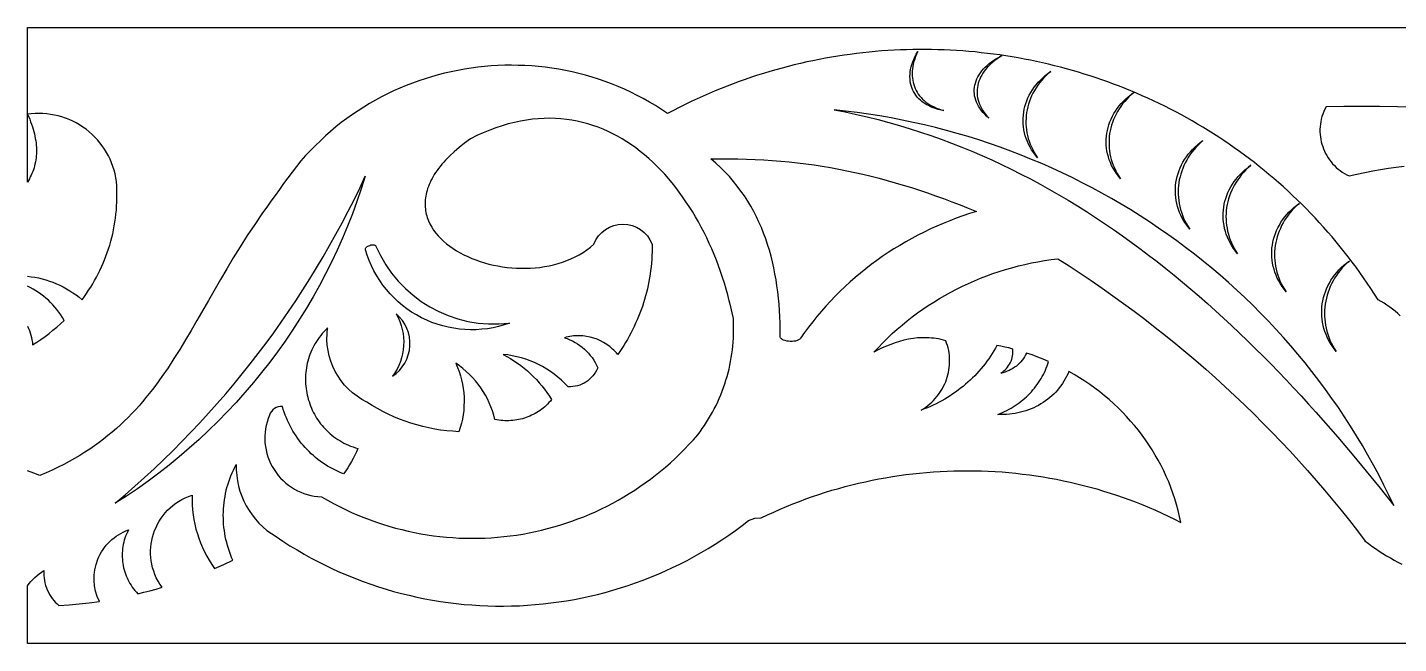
# Model space of a CAD drawing. Extents: x -444 to 493, y 179 to 249.
# Drawn here: x -443.7 to -287.9, y 178.8 to 248.8 of the extents above; entities that cross this region are included whole.
import ezdxf

# ---------------------------------------------------------------- set-up
doc = ezdxf.new("R2010")
doc.units = 0
doc.layers.add('LAYER_1', color=18, linetype='CONTINUOUS')

msp = doc.modelspace()

# ---------------------------------------------------------------- linework, layer by layer
at = {"layer": 'LAYER_1'}
for points in [[(-443.72, 220.51), (-443.29, 220.46), (-442.87, 220.39), (-442.45, 220.31), (-442.04, 220.21), (-441.63, 220.09), (-441.22, 219.96), (-440.82, 219.82), (-440.43, 219.66), (-440.04, 219.48), (-439.65, 219.29), (-439.27, 219.09), (-438.9, 218.87), (-438.54, 218.63), (-438.19, 218.38), (-437.84, 218.12), (-437.5, 217.84), (-437.25, 218.19), (-437, 218.55), (-436.76, 218.91), (-436.52, 219.27), (-436.3, 219.65), (-436.08, 220.02), (-435.87, 220.41), (-435.67, 220.79), (-435.48, 221.18), (-435.29, 221.58), (-435.12, 221.98), (-434.95, 222.39), (-434.79, 222.8), (-434.64, 223.21), (-434.5, 223.63), (-434.37, 224.05), (-434.25, 224.48), (-434.14, 224.91), (-434.03, 225.34), (-433.94, 225.78), (-433.85, 226.22), (-433.78, 226.66), (-433.71, 227.11), (-433.66, 227.56), (-433.61, 228.01), (-433.58, 228.47), (-433.56, 228.93), (-433.54, 229.39), (-433.54, 229.85), (-433.55, 230.32), (-433.57, 230.79), (-433.6, 231.26, 0.418111), (-443.72, 238.91), (-443.46, 238.34), (-443.35, 238.06), (-443.25, 237.78), (-443.15, 237.5), (-443.07, 237.23), (-442.99, 236.96), (-442.92, 236.69), (-442.87, 236.42), (-442.82, 236.16), (-442.77, 235.9), (-442.74, 235.65), (-442.72, 235.39), (-442.7, 235.15), (-442.69, 234.9), (-442.69, 234.66), (-442.7, 234.42), (-442.72, 234.18), (-442.74, 233.95), (-442.77, 233.72), (-442.81, 233.49), (-442.86, 233.26), (-442.91, 233.04), (-442.97, 232.83), (-443.04, 232.61), (-443.12, 232.4), (-443.2, 232.19), (-443.29, 231.99), (-443.39, 231.79), (-443.49, 231.59), (-443.72, 231.21), (-443.72, 248.78), (-375.21, 248.78), (-356.08, 248.78), (-209.63, 248.78)], [(-209.63, 178.78), (-363.93, 178.78), (-443.72, 178.78), (-443.72, 185.34), (-443.52, 185.59), (-443.32, 185.83), (-443.1, 186.07), (-442.87, 186.29), (-442.63, 186.5), (-442.38, 186.7), (-442.12, 186.9), (-441.86, 187.08), (-441.86, 186.79), (-441.85, 186.5), (-441.83, 186.22), (-441.79, 185.94), (-441.73, 185.66), (-441.65, 185.39), (-441.56, 185.12), (-441.46, 184.87), (-441.34, 184.61), (-441.21, 184.37), (-441.06, 184.13), (-440.91, 183.9), (-440.73, 183.68), (-440.55, 183.48), (-440.35, 183.28), (-440.14, 183.09), (-438.99, 183.18), (-437.84, 183.29), (-436.69, 183.42), (-435.54, 183.57, -0.448476), (-432.25, 191.68), (-432.36, 191.45), (-432.46, 191.22), (-432.56, 190.99), (-432.64, 190.76), (-432.71, 190.52), (-432.77, 190.28), (-432.83, 190.04), (-432.87, 189.8), (-432.9, 189.56), (-432.93, 189.32), (-432.94, 189.08), (-432.95, 188.83), (-432.94, 188.59), (-432.93, 188.35), (-432.91, 188.11), (-432.88, 187.87), (-432.84, 187.64), (-432.79, 187.4), (-432.73, 187.17), (-432.66, 186.93), (-432.58, 186.71), (-432.5, 186.48), (-432.4, 186.26), (-432.3, 186.04), (-432.19, 185.82), (-432.07, 185.61), (-431.94, 185.4), (-431.8, 185.2), (-431.65, 185), (-431.5, 184.81), (-431.34, 184.62), (-431.16, 184.44), (-430.48, 184.61), (-429.79, 184.78), (-429.1, 184.97), (-428.42, 185.17), (-428.66, 185.52), (-428.88, 185.88), (-429.07, 186.25), (-429.23, 186.62), (-429.37, 187), (-429.49, 187.39), (-429.58, 187.78), (-429.65, 188.17), (-429.69, 188.56), (-429.72, 188.95), (-429.72, 189.34), (-429.69, 189.73), (-429.65, 190.12), (-429.58, 190.5), (-429.49, 190.88), (-429.39, 191.26), (-429.26, 191.62), (-429.1, 191.98), (-428.93, 192.33), (-428.74, 192.68), (-428.53, 193.01), (-428.3, 193.32), (-428.05, 193.63), (-427.79, 193.92), (-427.5, 194.2), (-427.2, 194.46), (-426.87, 194.71), (-426.54, 194.93), (-426.18, 195.14), (-425.8, 195.33), (-425.41, 195.5), (-425.01, 195.64), (-425.01, 195.08), (-424.99, 194.53), (-424.95, 193.97), (-424.89, 193.42), (-424.8, 192.87), (-424.7, 192.33), (-424.57, 191.79), (-424.41, 191.26), (-424.24, 190.74), (-424.05, 190.22), (-423.83, 189.71), (-423.6, 189.21), (-423.34, 188.72), (-423.07, 188.24), (-422.77, 187.76), (-422.45, 187.3), (-421.41, 187.76), (-420.37, 188.25), (-420.51, 188.57), (-420.65, 188.91), (-420.77, 189.24), (-420.88, 189.57), (-420.98, 189.91), (-421.07, 190.25), (-421.16, 190.6), (-421.23, 190.94), (-421.29, 191.29), (-421.34, 191.63), (-421.39, 191.98), (-421.42, 192.33), (-421.44, 192.68), (-421.45, 193.03), (-421.46, 193.38), (-421.45, 193.73), (-421.43, 194.08), (-421.41, 194.42), (-421.37, 194.77), (-421.32, 195.12), (-421.26, 195.47), (-421.2, 195.81), (-421.12, 196.15), (-421.04, 196.49), (-420.94, 196.83), (-420.83, 197.17), (-420.72, 197.5), (-420.59, 197.84), (-420.45, 198.17), (-420.31, 198.49), (-420.15, 198.81), (-419.99, 199.13, 0.272009), (-415.47, 190.93), (-414.68, 190.41), (-413.89, 189.9), (-413.08, 189.41), (-412.27, 188.94), (-411.46, 188.49), (-410.63, 188.06), (-409.8, 187.64), (-408.97, 187.24), (-408.13, 186.86), (-407.28, 186.5), (-406.43, 186.16), (-405.57, 185.83), (-404.71, 185.52), (-403.84, 185.23), (-402.97, 184.96), (-402.1, 184.71), (-401.22, 184.47), (-400.34, 184.26), (-399.45, 184.06), (-398.57, 183.87), (-397.68, 183.71), (-396.79, 183.56), (-395.89, 183.44), (-395, 183.33), (-394.1, 183.23), (-393.2, 183.16), (-392.31, 183.1), (-391.41, 183.06), (-390.51, 183.04), (-389.61, 183.04), (-388.71, 183.05), (-387.81, 183.08), (-386.91, 183.13), (-386.02, 183.2), (-385.12, 183.28), (-384.23, 183.39), (-383.34, 183.51), (-382.45, 183.64), (-381.56, 183.8), (-380.68, 183.97), (-379.8, 184.16), (-378.92, 184.37), (-378.05, 184.59), (-377.18, 184.84), (-376.31, 185.1), (-375.45, 185.38), (-374.6, 185.67), (-373.74, 185.98), (-372.9, 186.31), (-372.06, 186.66), (-371.22, 187.03), (-370.4, 187.41), (-369.57, 187.81), (-368.76, 188.22), (-367.95, 188.66), (-367.15, 189.11), (-366.35, 189.58), (-365.57, 190.07), (-364.79, 190.57), (-364.02, 191.09), (-363.26, 191.63), (-362.51, 192.18), (-361.77, 192.75), (-361.04, 193.02), (-360.33, 193.05), (-359.62, 193.39), (-358.9, 193.72), (-358.18, 194.04), (-357.46, 194.35), (-356.73, 194.65), (-356, 194.93), (-355.26, 195.21), (-354.52, 195.47), (-353.78, 195.72), (-353.03, 195.96), (-352.29, 196.19), (-351.53, 196.41), (-350.78, 196.62), (-350.02, 196.81), (-349.26, 197), (-348.5, 197.17), (-347.73, 197.33), (-346.97, 197.48), (-346.2, 197.62), (-345.43, 197.75), (-344.66, 197.87), (-343.88, 197.97), (-343.11, 198.07), (-342.33, 198.15), (-341.55, 198.22), (-340.77, 198.28), (-340, 198.33), (-339.22, 198.37), (-338.44, 198.4), (-337.65, 198.41), (-336.87, 198.42), (-336.09, 198.41), (-335.31, 198.39), (-334.53, 198.36), (-333.75, 198.32), (-332.97, 198.27), (-332.19, 198.2), (-331.41, 198.13), (-330.64, 198.04), (-329.86, 197.94), (-329.09, 197.83), (-328.31, 197.71), (-327.54, 197.58), (-326.77, 197.44), (-326, 197.28), (-325.24, 197.11), (-324.47, 196.94), (-323.71, 196.75), (-322.95, 196.55), (-322.19, 196.34), (-321.44, 196.11), (-320.69, 195.88), (-319.94, 195.63), (-319.19, 195.37), (-318.45, 195.11), (-317.71, 194.83), (-316.98, 194.53), (-316.24, 194.23), (-315.52, 193.92), (-314.79, 193.59), (-314.07, 193.25), (-313.36, 192.9), (-312.65, 192.54), (-312.79, 193.22), (-312.95, 193.89), (-313.13, 194.56), (-313.33, 195.22), (-313.54, 195.87), (-313.78, 196.51), (-314.03, 197.15), (-314.3, 197.77), (-314.59, 198.39), (-314.89, 199), (-315.21, 199.6), (-315.55, 200.2), (-315.9, 200.78), (-316.27, 201.35), (-316.66, 201.91), (-317.06, 202.47), (-317.47, 203.01), (-317.91, 203.54), (-318.35, 204.06), (-318.81, 204.57), (-319.29, 205.07), (-319.78, 205.55), (-320.28, 206.03), (-320.79, 206.49), (-321.32, 206.93), (-321.87, 207.37), (-322.42, 207.79), (-322.99, 208.2), (-323.57, 208.59), (-324.16, 208.97), (-324.76, 209.34), (-325.38, 209.69), (-325.5, 209.4), (-325.63, 209.12), (-325.78, 208.85), (-325.93, 208.58), (-326.1, 208.32), (-326.28, 208.06), (-326.47, 207.82), (-326.66, 207.58), (-326.87, 207.35), (-327.08, 207.13), (-327.31, 206.92), (-327.54, 206.72), (-327.78, 206.53), (-328.03, 206.34), (-328.28, 206.17), (-328.54, 206), (-328.81, 205.84), (-329.09, 205.7), (-329.37, 205.56), (-329.66, 205.44), (-329.95, 205.32), (-330.25, 205.22), (-330.55, 205.13), (-330.86, 205.05), (-331.17, 204.98), (-331.49, 204.92), (-331.8, 204.87), (-332.13, 204.83), (-332.45, 204.81), (-332.78, 204.8), (-333.11, 204.8), (-333.44, 204.82), (-333.18, 204.92), (-332.92, 205.03), (-332.67, 205.15), (-332.42, 205.27), (-332.17, 205.4), (-331.93, 205.53), (-331.7, 205.68), (-331.47, 205.82), (-331.24, 205.98), (-331.02, 206.13), (-330.81, 206.3), (-330.6, 206.47), (-330.39, 206.64), (-330.19, 206.82), (-330, 207.01), (-329.81, 207.2), (-329.63, 207.39), (-329.46, 207.59), (-329.29, 207.8), (-329.12, 208.01), (-328.96, 208.22), (-328.81, 208.44), (-328.67, 208.66), (-328.53, 208.89), (-328.4, 209.12), (-328.27, 209.35), (-328.15, 209.59), (-328.04, 209.83), (-327.94, 210.07), (-327.84, 210.32), (-327.75, 210.57), (-327.67, 210.83), (-328.29, 211.09), (-328.91, 211.33), (-329.54, 211.57), (-330.18, 211.78), (-330.29, 211.57), (-330.4, 211.36), (-330.53, 211.17), (-330.67, 210.98), (-330.82, 210.8), (-330.99, 210.62), (-331.16, 210.46), (-331.34, 210.31), (-331.54, 210.17), (-331.74, 210.04), (-331.95, 209.92), (-332.16, 209.81), (-332.39, 209.71), (-332.62, 209.63), (-332.86, 209.55), (-333.1, 209.5), (-332.93, 209.62), (-332.76, 209.75), (-332.61, 209.89), (-332.47, 210.03), (-332.34, 210.19), (-332.22, 210.35), (-332.11, 210.52), (-332.02, 210.7), (-331.94, 210.88), (-331.87, 211.07), (-331.81, 211.26), (-331.77, 211.45), (-331.74, 211.64), (-331.73, 211.84), (-331.73, 212.04), (-331.74, 212.24), (-332.19, 212.36), (-332.64, 212.47), (-333.09, 212.57), (-333.54, 212.66), (-333.72, 212.35), (-333.9, 212.04), (-334.08, 211.73), (-334.28, 211.43), (-334.48, 211.14), (-334.69, 210.85), (-334.9, 210.56), (-335.12, 210.28), (-335.35, 210.01), (-335.59, 209.74), (-335.83, 209.47), (-336.07, 209.21), (-336.33, 208.96), (-336.59, 208.71), (-336.85, 208.47), (-337.12, 208.23), (-337.4, 208), (-337.68, 207.78), (-337.97, 207.56), (-338.26, 207.34), (-338.56, 207.14), (-338.86, 206.94), (-339.17, 206.74), (-339.48, 206.55), (-339.8, 206.37), (-340.12, 206.2), (-340.45, 206.03), (-340.78, 205.87), (-341.11, 205.71), (-341.45, 205.57), (-341.8, 205.43), (-342.15, 205.29), (-341.89, 205.46), (-341.64, 205.63), (-341.41, 205.81), (-341.18, 206), (-340.96, 206.2), (-340.76, 206.4), (-340.56, 206.62), (-340.37, 206.84), (-340.2, 207.06), (-340.03, 207.29), (-339.88, 207.53), (-339.74, 207.77), (-339.6, 208.02), (-339.48, 208.27), (-339.37, 208.53), (-339.28, 208.79), (-339.19, 209.05), (-339.11, 209.32), (-339.05, 209.59), (-339, 209.86), (-338.96, 210.13), (-338.93, 210.41), (-338.92, 210.68), (-338.92, 210.96), (-338.93, 211.24), (-338.95, 211.52), (-338.98, 211.8), (-339.03, 212.08), (-339.09, 212.36), (-339.17, 212.63), (-339.26, 212.91), (-339.36, 213.18), (-339.63, 213.26), (-339.9, 213.32), (-340.17, 213.38), (-340.44, 213.43), (-340.7, 213.46), (-340.97, 213.49), (-341.24, 213.51), (-341.5, 213.53), (-341.77, 213.53), (-342.03, 213.53), (-342.3, 213.52), (-342.56, 213.5), (-343.08, 213.44), (-343.6, 213.35), (-344.11, 213.24), (-344.61, 213.11), (-345.11, 212.95), (-345.61, 212.77), (-346.1, 212.57), (-346.58, 212.36), (-347.06, 212.13), (-347.53, 211.88), (-347.02, 212.43), (-346.51, 212.96), (-345.98, 213.48), (-345.44, 213.99), (-344.89, 214.49), (-344.33, 214.97), (-343.75, 215.44), (-343.17, 215.89), (-342.57, 216.34), (-341.97, 216.77), (-341.35, 217.18), (-340.73, 217.58), (-340.09, 217.97), (-339.45, 218.34), (-338.8, 218.7), (-338.14, 219.05), (-337.47, 219.38), (-336.79, 219.69), (-336.1, 220), (-335.41, 220.28), (-334.71, 220.55), (-334, 220.81), (-333.29, 221.05), (-332.57, 221.27), (-331.85, 221.48), (-331.11, 221.68), (-330.38, 221.86), (-329.63, 222.02), (-328.89, 222.16), (-328.13, 222.29), (-327.38, 222.41), (-326.62, 222.5), (-325.34, 221.69), (-324.08, 220.86), (-322.83, 220.02), (-321.59, 219.16), (-320.37, 218.3), (-319.15, 217.42), (-317.94, 216.53), (-316.75, 215.62), (-315.56, 214.7), (-314.39, 213.78), (-313.23, 212.83), (-312.08, 211.88), (-310.94, 210.92), (-309.82, 209.94), (-308.7, 208.95), (-307.6, 207.95), (-306.51, 206.94), (-305.43, 205.91), (-304.37, 204.88), (-303.32, 203.83), (-302.28, 202.77), (-301.25, 201.7), (-300.24, 200.63), (-299.23, 199.53), (-298.25, 198.43), (-297.27, 197.32), (-296.31, 196.2), (-295.36, 195.07), (-294.42, 193.92), (-293.5, 192.77), (-292.59, 191.6), (-291.7, 190.43), (-291.74, 190.45), (-291.34, 190.15), (-290.94, 189.86), (-290.53, 189.57), (-290.11, 189.29), (-289.69, 189.02), (-289.27, 188.76), (-288.84, 188.5), (-288.41, 188.25), (-287.97, 188.01), (-287.53, 187.78)]]:
    msp.add_lwpolyline(points, format="xyb", dxfattribs=at)
for points in [[(-287.71, 216.02), (-288, 216.28), (-288.29, 216.53), (-288.6, 216.77), (-288.91, 217), (-289.23, 217.23), (-289.56, 217.44), (-289.9, 217.65), (-290.24, 217.84), (-290.64, 218.48), (-291.05, 219.1), (-291.46, 219.72), (-291.88, 220.33), (-292.31, 220.93), (-292.74, 221.53), (-293.18, 222.12), (-293.62, 222.71), (-294.07, 223.29), (-294.53, 223.86), (-294.99, 224.42), (-295.46, 224.98), (-295.94, 225.53), (-296.42, 226.08), (-296.91, 226.62), (-297.4, 227.15), (-297.9, 227.67), (-298.4, 228.19), (-298.91, 228.7), (-299.43, 229.2), (-299.95, 229.7), (-300.47, 230.19), (-301, 230.67), (-301.54, 231.15), (-302.08, 231.62), (-302.63, 232.08), (-303.18, 232.53), (-303.73, 232.98), (-304.29, 233.42), (-304.86, 233.85), (-305.43, 234.28), (-306, 234.7), (-306.58, 235.11), (-307.16, 235.52), (-307.75, 235.92), (-308.34, 236.31), (-308.94, 236.69), (-309.54, 237.07), (-310.14, 237.44), (-310.75, 237.8), (-311.36, 238.15), (-311.98, 238.5), (-312.59, 238.84), (-313.22, 239.17), (-313.84, 239.5), (-314.47, 239.82), (-315.11, 240.13), (-315.74, 240.43), (-316.38, 240.73), (-317.03, 241.01), (-317.67, 241.3), (-318.32, 241.57), (-318.97, 241.83), (-319.63, 242.09), (-320.29, 242.34), (-320.95, 242.59), (-321.61, 242.82), (-322.28, 243.05), (-322.95, 243.27), (-323.62, 243.48), (-324.29, 243.69), (-324.97, 243.89), (-325.64, 244.08), (-326.32, 244.26), (-327.01, 244.43), (-327.69, 244.6), (-328.38, 244.76), (-329.06, 244.91), (-329.75, 245.05), (-330.45, 245.19), (-331.14, 245.31), (-331.83, 245.43), (-332.53, 245.55), (-333.23, 245.65), (-333.93, 245.75), (-334.63, 245.83), (-335.33, 245.91), (-336.03, 245.99), (-336.74, 246.05), (-337.44, 246.11), (-338.15, 246.15), (-338.85, 246.19), (-339.56, 246.23), (-340.27, 246.25), (-340.98, 246.27), (-341.68, 246.27), (-342.39, 246.27), (-343.1, 246.26), (-343.81, 246.25), (-344.52, 246.22), (-345.23, 246.19), (-345.95, 246.15), (-346.66, 246.1), (-347.37, 246.04), (-348.08, 245.97), (-348.79, 245.9), (-349.5, 245.81), (-350.21, 245.72), (-350.92, 245.62), (-351.63, 245.52), (-352.33, 245.4), (-353.04, 245.27), (-353.75, 245.14), (-354.45, 245), (-355.16, 244.85), (-355.86, 244.69), (-356.57, 244.52), (-357.27, 244.35), (-357.97, 244.16), (-358.67, 243.97), (-359.37, 243.77), (-360.06, 243.56), (-360.76, 243.34), (-361.45, 243.11), (-362.15, 242.87), (-362.84, 242.63), (-363.53, 242.37), (-364.21, 242.11), (-364.9, 241.84), (-365.58, 241.56), (-366.26, 241.27), (-366.94, 240.97), (-367.62, 240.67), (-368.29, 240.35), (-368.97, 240.03), (-369.64, 239.69), (-370.3, 239.35), (-370.97, 239), (-371.65, 239.45), (-372.33, 239.89), (-373.03, 240.3), (-373.73, 240.69), (-374.44, 241.06), (-375.15, 241.42), (-375.88, 241.75), (-376.6, 242.06), (-377.34, 242.36), (-378.07, 242.63), (-378.82, 242.89), (-379.56, 243.13), (-380.31, 243.34), (-381.07, 243.54), (-381.82, 243.72), (-382.58, 243.88), (-383.34, 244.02), (-384.11, 244.15), (-384.87, 244.25), (-385.64, 244.33), (-386.41, 244.4), (-387.18, 244.45), (-387.95, 244.47), (-388.72, 244.48), (-389.48, 244.48), (-390.25, 244.45), (-391.02, 244.4), (-391.78, 244.34), (-392.54, 244.26), (-393.3, 244.16), (-394.06, 244.04), (-394.81, 243.9), (-395.56, 243.75), (-396.31, 243.58), (-397.05, 243.39), (-397.79, 243.18), (-398.52, 242.95), (-399.25, 242.71), (-399.97, 242.45), (-400.69, 242.17), (-401.4, 241.87), (-402.1, 241.56), (-402.79, 241.23), (-403.48, 240.88), (-404.16, 240.51), (-404.83, 240.13), (-405.49, 239.73), (-406.15, 239.31), (-406.79, 238.88), (-407.42, 238.42), (-408.05, 237.96), (-408.66, 237.47), (-409.26, 236.97), (-409.85, 236.45), (-410.43, 235.91), (-411, 235.36), (-411.55, 234.79), (-412.1, 234.21), (-412.63, 233.61), (-413.14, 232.99), (-413.64, 232.35), (-414.13, 231.7), (-414.6, 231.04), (-415.06, 230.35), (-415.56, 229.68), (-416.06, 229.02), (-416.53, 228.36), (-417, 227.7), (-417.89, 226.4), (-418.74, 225.12), (-419.55, 223.85), (-420.33, 222.6), (-421.07, 221.36), (-421.78, 220.15), (-423.15, 217.77), (-424.47, 215.48), (-425.11, 214.36), (-425.76, 213.27), (-426.41, 212.2), (-427.07, 211.15), (-427.74, 210.12), (-428.43, 209.12), (-428.78, 208.62), (-429.14, 208.14), (-429.5, 207.66), (-429.87, 207.18), (-430.25, 206.72), (-430.64, 206.25), (-431.03, 205.8), (-431.43, 205.35), (-431.85, 204.91), (-432.27, 204.47), (-432.71, 204.05), (-433.15, 203.63), (-433.61, 203.21), (-434.08, 202.8), (-434.57, 202.4), (-435.06, 202.01), (-435.58, 201.62), (-436.1, 201.25), (-436.64, 200.87), (-437.2, 200.51), (-437.77, 200.15), (-438.36, 199.8), (-438.97, 199.46), (-439.59, 199.13), (-440.24, 198.8), (-440.9, 198.48), (-441.58, 198.17), (-442.29, 197.87), (-443, 198.13), (-443.72, 198.4)], [(-286.01, 239.67), (-288.03, 239.74), (-290.06, 239.79), (-292.08, 239.81), (-294.11, 239.8), (-296.14, 239.77), (-296.28, 239.49), (-296.41, 239.21), (-296.52, 238.93), (-296.61, 238.64), (-296.69, 238.36), (-296.75, 238.07), (-296.79, 237.78), (-296.82, 237.49), (-296.84, 237.2), (-296.84, 236.92), (-296.82, 236.63), (-296.79, 236.35), (-296.75, 236.07), (-296.69, 235.79), (-296.62, 235.51), (-296.53, 235.24), (-296.44, 234.98), (-296.32, 234.72), (-296.2, 234.46), (-296.06, 234.21), (-295.91, 233.97), (-295.75, 233.74), (-295.58, 233.51), (-295.4, 233.29), (-295.2, 233.08), (-294.99, 232.88), (-294.77, 232.69), (-294.54, 232.51), (-294.3, 232.34), (-294.05, 232.18), (-293.79, 232.03), (-293.52, 231.9), (-292.63, 232.12), (-291.74, 232.31), (-290.84, 232.49), (-289.95, 232.65), (-289.05, 232.8), (-288.16, 232.92), (-287.26, 233.02)], [(-443.72, 214.82), (-443.61, 214.58), (-443.5, 214.33), (-443.41, 214.08), (-443.33, 213.82), (-443.26, 213.55), (-443.21, 213.28), (-443.16, 213), (-443.13, 212.72), (-442.65, 213.03), (-442.18, 213.34), (-441.71, 213.67), (-441.26, 214.01), (-440.82, 214.37), (-440.39, 214.73), (-439.96, 215.11), (-439.55, 215.5), (-439.74, 215.82), (-439.94, 216.13), (-440.14, 216.43), (-440.36, 216.72), (-440.59, 217), (-440.83, 217.27), (-441.08, 217.54), (-441.34, 217.79), (-441.61, 218.03), (-441.89, 218.25), (-442.18, 218.47), (-442.47, 218.68), (-442.77, 218.87), (-443.08, 219.06), (-443.4, 219.23), (-443.72, 219.38)]]:
    msp.add_lwpolyline(points, dxfattribs=at)
for points in [[(-342.54, 246.03), (-342.68, 245.74), (-342.79, 245.46), (-342.89, 245.18), (-342.98, 244.9), (-343.05, 244.62), (-343.1, 244.35), (-343.14, 244.07), (-343.17, 243.81), (-343.18, 243.55), (-343.17, 243.29), (-343.15, 243.03), (-343.12, 242.79), (-343.07, 242.54), (-343, 242.3), (-342.93, 242.07), (-342.83, 241.85), (-342.73, 241.63), (-342.61, 241.42), (-342.48, 241.21), (-342.33, 241.01), (-342.17, 240.82), (-342, 240.64), (-341.81, 240.47), (-341.61, 240.3), (-341.4, 240.15), (-341.17, 240), (-340.94, 239.86), (-340.69, 239.74), (-340.43, 239.62), (-340.15, 239.51), (-339.87, 239.42), (-339.57, 239.33), (-339.9, 239.39), (-340.21, 239.47), (-340.52, 239.55), (-340.81, 239.65), (-341.08, 239.77), (-341.34, 239.89), (-341.59, 240.03), (-341.82, 240.17), (-342.03, 240.33), (-342.24, 240.5), (-342.42, 240.68), (-342.6, 240.87), (-342.75, 241.07), (-342.89, 241.27), (-343.02, 241.49), (-343.13, 241.71), (-343.22, 241.94), (-343.29, 242.18), (-343.35, 242.42), (-343.4, 242.67), (-343.42, 242.93), (-343.43, 243.19), (-343.42, 243.46), (-343.4, 243.73), (-343.36, 244.01), (-343.29, 244.29), (-343.22, 244.57), (-343.12, 244.86), (-343, 245.15), (-342.87, 245.44), (-342.72, 245.73)], [(-332.98, 245.57), (-333.26, 245.39), (-333.53, 245.21), (-333.78, 245.02), (-334.02, 244.83), (-334.25, 244.63), (-334.46, 244.43), (-334.65, 244.22), (-334.83, 244.01), (-335, 243.79), (-335.15, 243.57), (-335.28, 243.35), (-335.4, 243.12), (-335.5, 242.89), (-335.59, 242.66), (-335.67, 242.43), (-335.72, 242.19), (-335.76, 241.96), (-335.79, 241.72), (-335.8, 241.48), (-335.8, 241.25), (-335.78, 241.01), (-335.74, 240.77), (-335.69, 240.53), (-335.62, 240.3), (-335.53, 240.06), (-335.43, 239.83), (-335.31, 239.6), (-335.18, 239.37), (-335.03, 239.14), (-334.86, 238.92), (-334.68, 238.7), (-334.48, 238.48), (-334.72, 238.69), (-334.94, 238.91), (-335.15, 239.13), (-335.33, 239.36), (-335.49, 239.59), (-335.64, 239.82), (-335.76, 240.05), (-335.87, 240.29), (-335.96, 240.53), (-336.03, 240.77), (-336.08, 241.01), (-336.11, 241.25), (-336.12, 241.5), (-336.12, 241.74), (-336.09, 241.98), (-336.05, 242.22), (-335.99, 242.46), (-335.91, 242.7), (-335.82, 242.93), (-335.7, 243.16), (-335.57, 243.39), (-335.42, 243.62), (-335.25, 243.84), (-335.07, 244.06), (-334.87, 244.27), (-334.65, 244.47), (-334.41, 244.67), (-334.16, 244.87), (-333.89, 245.05), (-333.6, 245.23), (-333.3, 245.41)], [(-327.43, 243.78), (-327.71, 243.53), (-327.98, 243.28), (-328.24, 243.02), (-328.48, 242.75), (-328.7, 242.48), (-328.91, 242.2), (-329.1, 241.91), (-329.28, 241.61), (-329.45, 241.31), (-329.6, 241.01), (-329.73, 240.7), (-329.85, 240.39), (-329.96, 240.07), (-330.04, 239.75), (-330.12, 239.43), (-330.18, 239.11), (-330.22, 238.78), (-330.24, 238.45), (-330.25, 238.13), (-330.25, 237.8), (-330.23, 237.47), (-330.19, 237.14), (-330.14, 236.81), (-330.07, 236.49), (-329.99, 236.16), (-329.88, 235.84), (-329.77, 235.52), (-329.63, 235.2), (-329.48, 234.89), (-329.32, 234.58), (-329.13, 234.28), (-328.93, 233.98), (-329.17, 234.27), (-329.4, 234.57), (-329.6, 234.87), (-329.78, 235.18), (-329.95, 235.5), (-330.09, 235.82), (-330.22, 236.15), (-330.32, 236.47), (-330.41, 236.8), (-330.48, 237.14), (-330.53, 237.47), (-330.56, 237.81), (-330.57, 238.14), (-330.57, 238.48), (-330.54, 238.81), (-330.5, 239.14), (-330.44, 239.48), (-330.36, 239.8), (-330.27, 240.13), (-330.16, 240.45), (-330.02, 240.77), (-329.87, 241.08), (-329.71, 241.38), (-329.52, 241.68), (-329.32, 241.98), (-329.1, 242.26), (-328.87, 242.54), (-328.61, 242.8), (-328.34, 243.06), (-328.06, 243.31), (-327.75, 243.55)], [(-317.99, 241.38), (-318.27, 241.14), (-318.54, 240.88), (-318.8, 240.62), (-319.03, 240.35), (-319.26, 240.08), (-319.47, 239.8), (-319.66, 239.51), (-319.84, 239.22), (-320.01, 238.92), (-320.16, 238.61), (-320.29, 238.3), (-320.41, 237.99), (-320.52, 237.67), (-320.6, 237.35), (-320.68, 237.03), (-320.74, 236.71), (-320.78, 236.38), (-320.8, 236.06), (-320.81, 235.73), (-320.81, 235.4), (-320.79, 235.07), (-320.75, 234.74), (-320.7, 234.41), (-320.63, 234.09), (-320.55, 233.76), (-320.44, 233.44), (-320.33, 233.12), (-320.19, 232.81), (-320.04, 232.49), (-319.88, 232.18), (-319.69, 231.88), (-319.49, 231.58), (-319.73, 231.87), (-319.96, 232.17), (-320.16, 232.48), (-320.34, 232.79), (-320.51, 233.1), (-320.65, 233.42), (-320.78, 233.75), (-320.88, 234.08), (-320.97, 234.41), (-321.04, 234.74), (-321.09, 235.07), (-321.12, 235.41), (-321.13, 235.74), (-321.13, 236.08), (-321.1, 236.41), (-321.06, 236.75), (-321, 237.08), (-320.92, 237.41), (-320.83, 237.73), (-320.71, 238.05), (-320.58, 238.37), (-320.43, 238.68), (-320.27, 238.98), (-320.08, 239.28), (-319.88, 239.58), (-319.66, 239.86), (-319.43, 240.14), (-319.17, 240.41), (-318.9, 240.66), (-318.62, 240.91), (-318.31, 241.15)], [(-352.04, 239.42), (-350.78, 239.17), (-349.52, 238.9), (-348.28, 238.61), (-347.05, 238.31), (-345.83, 237.98), (-344.62, 237.64), (-343.42, 237.27), (-342.23, 236.89), (-341.04, 236.49), (-339.87, 236.07), (-338.71, 235.64), (-337.55, 235.18), (-336.41, 234.72), (-335.27, 234.23), (-334.14, 233.73), (-333.03, 233.21), (-331.92, 232.67), (-330.82, 232.12), (-329.73, 231.56), (-328.64, 230.98), (-327.57, 230.38), (-326.51, 229.77), (-325.45, 229.14), (-324.4, 228.5), (-323.36, 227.85), (-322.33, 227.19), (-321.31, 226.51), (-320.29, 225.81), (-319.28, 225.11), (-318.28, 224.39), (-317.29, 223.66), (-316.31, 222.92), (-315.33, 222.17), (-314.36, 221.4), (-313.4, 220.62), (-312.45, 219.84), (-311.5, 219.04), (-310.56, 218.23), (-309.63, 217.41), (-308.71, 216.59), (-307.79, 215.75), (-306.88, 214.9), (-305.97, 214.05), (-305.08, 213.18), (-304.19, 212.31), (-303.3, 211.43), (-302.43, 210.54), (-301.56, 209.64), (-300.69, 208.74), (-299.83, 207.83), (-298.98, 206.91), (-298.14, 205.98), (-297.3, 205.05), (-296.47, 204.11), (-295.64, 203.17), (-294.82, 202.22), (-294, 201.27), (-293.19, 200.31), (-291.59, 198.38), (-290.01, 196.43), (-288.45, 194.46), (-289, 195.63), (-289.57, 196.79), (-290.16, 197.93), (-290.76, 199.06), (-291.38, 200.18), (-292.02, 201.29), (-292.68, 202.38), (-293.35, 203.46), (-294.04, 204.53), (-294.75, 205.59), (-295.48, 206.63), (-296.22, 207.66), (-296.97, 208.68), (-297.75, 209.68), (-298.53, 210.67), (-299.34, 211.65), (-300.16, 212.61), (-300.99, 213.56), (-301.84, 214.49), (-302.7, 215.41), (-303.58, 216.32), (-304.47, 217.21), (-305.38, 218.08), (-306.3, 218.94), (-307.23, 219.79), (-308.18, 220.62), (-309.14, 221.43), (-310.11, 222.23), (-311.1, 223.02), (-312.1, 223.78), (-313.11, 224.53), (-314.13, 225.27), (-315.17, 225.99), (-316.21, 226.69), (-317.27, 227.38), (-318.34, 228.05), (-319.42, 228.7), (-320.51, 229.34), (-321.61, 229.96), (-322.73, 230.56), (-323.85, 231.14), (-324.98, 231.71), (-326.13, 232.26), (-327.28, 232.79), (-328.44, 233.3), (-329.61, 233.79), (-330.79, 234.27), (-331.98, 234.73), (-333.18, 235.17), (-334.38, 235.59), (-335.6, 235.99), (-336.82, 236.37), (-338.05, 236.73), (-339.29, 237.08), (-340.53, 237.4), (-341.79, 237.71), (-343.05, 237.99), (-344.31, 238.26), (-345.58, 238.5), (-346.86, 238.73), (-348.15, 238.93), (-349.44, 239.11), (-350.74, 239.28)], [(-310.13, 235.92), (-310.41, 235.67), (-310.68, 235.41), (-310.93, 235.14), (-311.17, 234.87), (-311.4, 234.59), (-311.61, 234.3), (-311.8, 234), (-311.98, 233.7), (-312.15, 233.39), (-312.3, 233.08), (-312.43, 232.76), (-312.55, 232.44), (-312.65, 232.12), (-312.74, 231.79), (-312.82, 231.46), (-312.87, 231.13), (-312.92, 230.79), (-312.94, 230.46), (-312.95, 230.12), (-312.95, 229.78), (-312.93, 229.45), (-312.89, 229.11), (-312.84, 228.77), (-312.77, 228.44), (-312.68, 228.11), (-312.58, 227.78), (-312.47, 227.45), (-312.33, 227.12), (-312.18, 226.8), (-312.01, 226.48), (-311.83, 226.17), (-311.63, 225.87), (-311.87, 226.16), (-312.09, 226.47), (-312.3, 226.78), (-312.48, 227.1), (-312.64, 227.43), (-312.79, 227.76), (-312.91, 228.09), (-313.02, 228.43), (-313.11, 228.77), (-313.18, 229.11), (-313.23, 229.45), (-313.26, 229.79), (-313.27, 230.14), (-313.27, 230.48), (-313.24, 230.83), (-313.2, 231.17), (-313.14, 231.51), (-313.06, 231.84), (-312.97, 232.18), (-312.85, 232.51), (-312.72, 232.83), (-312.57, 233.15), (-312.41, 233.46), (-312.22, 233.77), (-312.02, 234.07), (-311.8, 234.36), (-311.56, 234.65), (-311.31, 234.92), (-311.04, 235.19), (-310.75, 235.44), (-310.45, 235.69)], [(-366.04, 233.84), (-365.02, 233.86), (-364, 233.86), (-363, 233.85), (-362.01, 233.82), (-361.02, 233.79), (-360.05, 233.73), (-359.08, 233.67), (-358.12, 233.59), (-357.16, 233.5), (-356.21, 233.4), (-355.26, 233.28), (-354.32, 233.15), (-353.39, 233.01), (-352.46, 232.85), (-351.53, 232.68), (-350.61, 232.5), (-349.69, 232.31), (-348.77, 232.1), (-347.85, 231.88), (-346.93, 231.65), (-346.02, 231.4), (-345.1, 231.14), (-344.19, 230.87), (-343.27, 230.59), (-342.36, 230.29), (-341.44, 229.98), (-340.52, 229.66), (-339.6, 229.33), (-338.67, 228.98), (-337.74, 228.62), (-336.81, 228.25), (-335.88, 227.87), (-336.65, 227.63), (-337.41, 227.37), (-338.16, 227.1), (-338.91, 226.82), (-339.65, 226.52), (-340.38, 226.2), (-341.1, 225.88), (-341.82, 225.53), (-342.53, 225.18), (-343.22, 224.81), (-343.91, 224.42), (-344.59, 224.02), (-345.26, 223.61), (-345.92, 223.19), (-346.57, 222.75), (-347.21, 222.3), (-347.84, 221.83), (-348.45, 221.36), (-349.06, 220.87), (-349.66, 220.37), (-350.24, 219.86), (-350.81, 219.33), (-351.38, 218.79), (-351.93, 218.25), (-352.46, 217.69), (-352.99, 217.12), (-353.5, 216.53), (-354, 215.94), (-354.48, 215.34), (-354.96, 214.72), (-355.42, 214.1), (-355.86, 213.46), (-355.91, 213.41), (-355.96, 213.35), (-356.02, 213.31), (-356.09, 213.27), (-356.24, 213.2), (-356.42, 213.15), (-356.62, 213.12), (-356.82, 213.1), (-357.03, 213.1), (-357.24, 213.12), (-357.44, 213.15), (-357.62, 213.2), (-357.79, 213.26), (-357.94, 213.33), (-358, 213.38), (-358.06, 213.42), (-358.1, 213.47), (-358.14, 213.53), (-358.16, 213.58), (-358.18, 213.64), (-358.18, 213.7), (-358.17, 213.77), (-358.18, 214.49), (-358.19, 215.2), (-358.22, 215.91), (-358.26, 216.62), (-358.31, 217.32), (-358.37, 218.02), (-358.45, 218.72), (-358.54, 219.41), (-358.65, 220.1), (-358.77, 220.79), (-358.9, 221.46), (-359.05, 222.14), (-359.22, 222.8), (-359.4, 223.46), (-359.61, 224.11), (-359.82, 224.76), (-360.06, 225.4), (-360.31, 226.03), (-360.59, 226.65), (-360.88, 227.26), (-361.19, 227.87), (-361.52, 228.46), (-361.87, 229.05), (-362.24, 229.63), (-362.64, 230.19), (-363.06, 230.75), (-363.49, 231.29), (-363.95, 231.83), (-364.44, 232.35), (-364.95, 232.86), (-365.48, 233.36)], [(-304.69, 233.11), (-304.98, 232.86), (-305.25, 232.6), (-305.5, 232.33), (-305.74, 232.06), (-305.96, 231.77), (-306.17, 231.48), (-306.37, 231.19), (-306.55, 230.89), (-306.71, 230.58), (-306.86, 230.27), (-307, 229.95), (-307.12, 229.63), (-307.22, 229.31), (-307.31, 228.98), (-307.38, 228.65), (-307.44, 228.31), (-307.48, 227.98), (-307.51, 227.64), (-307.52, 227.31), (-307.51, 226.97), (-307.49, 226.63), (-307.46, 226.3), (-307.4, 225.96), (-307.33, 225.62), (-307.25, 225.29), (-307.15, 224.96), (-307.03, 224.63), (-306.9, 224.31), (-306.75, 223.99), (-306.58, 223.67), (-306.4, 223.36), (-306.2, 223.05), (-306.44, 223.35), (-306.66, 223.66), (-306.86, 223.97), (-307.05, 224.29), (-307.21, 224.61), (-307.35, 224.94), (-307.48, 225.28), (-307.59, 225.61), (-307.67, 225.95), (-307.74, 226.29), (-307.79, 226.64), (-307.82, 226.98), (-307.84, 227.32), (-307.83, 227.67), (-307.81, 228.01), (-307.77, 228.35), (-307.71, 228.69), (-307.63, 229.03), (-307.53, 229.36), (-307.42, 229.69), (-307.29, 230.02), (-307.14, 230.34), (-306.97, 230.65), (-306.79, 230.96), (-306.58, 231.26), (-306.37, 231.55), (-306.13, 231.83), (-305.88, 232.11), (-305.61, 232.37), (-305.32, 232.63), (-305.01, 232.87)], [(-299.17, 228.79), (-299.46, 228.54), (-299.72, 228.28), (-299.98, 228.01), (-300.22, 227.74), (-300.44, 227.46), (-300.65, 227.17), (-300.85, 226.87), (-301.03, 226.57), (-301.19, 226.26), (-301.34, 225.95), (-301.48, 225.63), (-301.59, 225.31), (-301.7, 224.99), (-301.79, 224.66), (-301.86, 224.33), (-301.92, 224), (-301.96, 223.66), (-301.99, 223.33), (-302, 222.99), (-301.99, 222.65), (-301.97, 222.32), (-301.93, 221.98), (-301.88, 221.64), (-301.81, 221.31), (-301.73, 220.97), (-301.63, 220.64), (-301.51, 220.32), (-301.38, 219.99), (-301.23, 219.67), (-301.06, 219.35), (-300.88, 219.04), (-300.68, 218.73), (-300.92, 219.03), (-301.14, 219.34), (-301.34, 219.65), (-301.52, 219.97), (-301.69, 220.3), (-301.83, 220.63), (-301.96, 220.96), (-302.06, 221.3), (-302.15, 221.63), (-302.22, 221.98), (-302.27, 222.32), (-302.3, 222.66), (-302.32, 223.01), (-302.31, 223.35), (-302.29, 223.69), (-302.25, 224.04), (-302.19, 224.38), (-302.11, 224.71), (-302.01, 225.05), (-301.9, 225.37), (-301.77, 225.7), (-301.62, 226.02), (-301.45, 226.33), (-301.27, 226.64), (-301.06, 226.94), (-300.85, 227.23), (-300.61, 227.52), (-300.36, 227.79), (-300.09, 228.06), (-299.8, 228.31), (-299.49, 228.56)], [(-293.5, 222.24), (-293.78, 221.99), (-294.05, 221.72), (-294.3, 221.45), (-294.54, 221.17), (-294.76, 220.88), (-294.97, 220.59), (-295.17, 220.28), (-295.35, 219.98), (-295.51, 219.66), (-295.66, 219.34), (-295.8, 219.02), (-295.92, 218.69), (-296.02, 218.36), (-296.11, 218.02), (-296.18, 217.69), (-296.24, 217.35), (-296.28, 217.01), (-296.31, 216.66), (-296.32, 216.32), (-296.31, 215.97), (-296.29, 215.63), (-296.26, 215.28), (-296.2, 214.94), (-296.14, 214.6), (-296.05, 214.26), (-295.95, 213.92), (-295.83, 213.59), (-295.7, 213.25), (-295.55, 212.93), (-295.38, 212.6), (-295.2, 212.28), (-295, 211.97), (-295.24, 212.28), (-295.46, 212.59), (-295.66, 212.91), (-295.85, 213.23), (-296.01, 213.57), (-296.15, 213.9), (-296.28, 214.24), (-296.39, 214.59), (-296.47, 214.93), (-296.54, 215.28), (-296.59, 215.63), (-296.63, 215.98), (-296.64, 216.34), (-296.63, 216.69), (-296.61, 217.04), (-296.57, 217.39), (-296.51, 217.73), (-296.43, 218.08), (-296.33, 218.42), (-296.22, 218.75), (-296.09, 219.09), (-295.94, 219.41), (-295.77, 219.73), (-295.59, 220.05), (-295.39, 220.35), (-295.17, 220.65), (-294.93, 220.94), (-294.68, 221.22), (-294.41, 221.5), (-294.12, 221.76), (-293.82, 222.01)]]:
    msp.add_lwpolyline(points, close=True, dxfattribs=at)
for points in [[(-367.55, 202.5), (-367.28, 202.85), (-367.03, 203.2), (-366.78, 203.56), (-366.54, 203.93), (-366.31, 204.3), (-366.08, 204.68), (-365.87, 205.06), (-365.66, 205.45), (-365.47, 205.84), (-365.28, 206.23), (-365.1, 206.63), (-364.93, 207.04), (-364.77, 207.44), (-364.61, 207.86), (-364.47, 208.27), (-364.34, 208.69), (-364.21, 209.11), (-364.1, 209.53), (-363.99, 209.96), (-363.9, 210.39), (-363.81, 210.82), (-363.73, 211.26), (-363.67, 211.69), (-363.61, 212.13), (-363.56, 212.57), (-363.52, 213.01), (-363.49, 213.46), (-363.48, 213.9), (-363.47, 214.35), (-363.47, 214.79), (-363.48, 215.24), (-363.5, 215.69), (-363.64, 216.36), (-363.79, 217.04), (-363.96, 217.71), (-364.13, 218.38), (-364.32, 219.05), (-364.52, 219.71), (-364.73, 220.37), (-364.95, 221.03), (-365.19, 221.68), (-365.43, 222.33), (-365.69, 222.97), (-365.96, 223.61), (-366.24, 224.24), (-366.53, 224.86), (-366.83, 225.48), (-367.15, 226.08), (-367.47, 226.68), (-367.81, 227.27), (-368.15, 227.85), (-368.51, 228.42), (-368.88, 228.98), (-369.26, 229.53), (-369.64, 230.07), (-370.04, 230.59), (-370.45, 231.11), (-370.87, 231.61), (-371.3, 232.09), (-371.74, 232.56), (-372.19, 233.02), (-372.64, 233.47), (-373.11, 233.89), (-373.59, 234.31), (-374.08, 234.7), (-374.57, 235.08), (-375.08, 235.44), (-375.59, 235.78), (-376.12, 236.11), (-376.65, 236.41), (-377.19, 236.7), (-377.74, 236.97), (-378.3, 237.21), (-378.87, 237.44), (-379.45, 237.64), (-380.03, 237.83), (-380.63, 237.99), (-381.23, 238.12), (-381.84, 238.24), (-382.46, 238.33), (-383.09, 238.39), (-383.72, 238.44), (-384.36, 238.45), (-385.01, 238.44), (-385.67, 238.41), (-386.33, 238.34), (-387.01, 238.25), (-387.69, 238.13), (-388.37, 237.99), (-389.07, 237.81), (-389.77, 237.61), (-390.48, 237.37), (-391.19, 237.11), (-391.92, 236.82), (-392.65, 236.49), (-393.38, 236.13), (-394.04, 235.64), (-394.66, 235.15), (-395.22, 234.66), (-395.73, 234.18), (-395.97, 233.94), (-396.2, 233.7), (-396.41, 233.46), (-396.62, 233.23), (-396.81, 232.99), (-396.99, 232.76), (-397.17, 232.52), (-397.33, 232.29), (-397.48, 232.06), (-397.62, 231.83), (-397.74, 231.6), (-397.86, 231.37), (-397.97, 231.15), (-398.07, 230.92), (-398.16, 230.7), (-398.24, 230.48), (-398.31, 230.26), (-398.37, 230.04), (-398.42, 229.83), (-398.46, 229.61), (-398.49, 229.4), (-398.51, 229.19), (-398.53, 228.98), (-398.53, 228.77), (-398.53, 228.57), (-398.52, 228.37), (-398.5, 228.17), (-398.47, 227.97), (-398.44, 227.77), (-398.39, 227.57), (-398.34, 227.38), (-398.28, 227.19), (-398.22, 227), (-398.15, 226.82), (-397.98, 226.45), (-397.78, 226.1), (-397.56, 225.76), (-397.31, 225.42), (-397.04, 225.1), (-396.74, 224.79), (-396.43, 224.49), (-396.09, 224.2), (-395.73, 223.92), (-395.35, 223.66), (-394.96, 223.41), (-394.54, 223.17), (-394.12, 222.95), (-393.67, 222.74), (-393.22, 222.54), (-392.75, 222.36), (-392.27, 222.19), (-391.78, 222.04), (-391.28, 221.9), (-390.77, 221.78), (-390.26, 221.68), (-389.74, 221.59), (-389.21, 221.52), (-388.68, 221.47), (-388.15, 221.43), (-387.62, 221.41), (-387.08, 221.41), (-386.55, 221.43), (-386.02, 221.47), (-385.49, 221.52), (-384.96, 221.6), (-384.44, 221.7), (-383.93, 221.81), (-383.42, 221.95), (-382.92, 222.11), (-382.43, 222.29), (-381.95, 222.49), (-381.48, 222.71), (-381.02, 222.95), (-380.58, 223.22), (-380.15, 223.51), (-379.74, 223.82), (-379.34, 224.16, -0.6875), (-372.74, 224.16), (-372.73, 223.72), (-372.74, 223.29), (-372.76, 222.86), (-372.78, 222.43), (-372.81, 222), (-372.85, 221.58), (-372.9, 221.15), (-372.96, 220.73), (-373.03, 220.32), (-373.1, 219.9), (-373.18, 219.49), (-373.27, 219.08), (-373.37, 218.67), (-373.48, 218.27), (-373.59, 217.87), (-373.71, 217.47), (-373.84, 217.08), (-373.98, 216.69), (-374.12, 216.3), (-374.27, 215.92), (-374.43, 215.54), (-374.6, 215.16), (-374.77, 214.79), (-374.95, 214.42), (-375.14, 214.06), (-375.33, 213.7), (-375.53, 213.34), (-375.74, 212.99), (-375.96, 212.64), (-376.18, 212.3), (-376.4, 211.96), (-376.64, 211.63), (-376.78, 211.79), (-376.92, 211.95), (-377.07, 212.1), (-377.22, 212.24), (-377.38, 212.38), (-377.54, 212.52), (-377.71, 212.64), (-377.88, 212.76), (-378.06, 212.88), (-378.24, 212.98), (-378.6, 213.18), (-378.98, 213.35), (-379.37, 213.48), (-379.77, 213.6), (-380.18, 213.68), (-380.39, 213.71), (-380.6, 213.73), (-380.8, 213.75), (-381.01, 213.75), (-381.22, 213.75), (-381.43, 213.75), (-381.65, 213.73), (-381.86, 213.71), (-382.07, 213.68), (-382.28, 213.64), (-382.49, 213.59), (-382.7, 213.53), (-382.38, 213.43), (-382.07, 213.3), (-381.78, 213.16), (-381.49, 213), (-381.21, 212.83), (-380.94, 212.65), (-380.68, 212.45), (-380.43, 212.23), (-380.19, 212.01), (-379.97, 211.77), (-379.76, 211.52), (-379.56, 211.26), (-379.37, 210.99), (-379.21, 210.71), (-379.05, 210.41), (-378.91, 210.11), (-379.02, 209.86), (-379.15, 209.62), (-379.3, 209.4), (-379.46, 209.19), (-379.64, 208.99), (-379.83, 208.81), (-380.03, 208.64), (-380.25, 208.49), (-380.47, 208.36), (-380.71, 208.24), (-380.96, 208.15), (-381.21, 208.07), (-381.47, 208.01), (-381.73, 207.97), (-382, 207.95), (-382.28, 207.96), (-382.65, 208.34), (-383.03, 208.71), (-383.43, 209.05), (-383.85, 209.38), (-384.27, 209.69), (-384.71, 209.97), (-385.17, 210.24), (-385.63, 210.48), (-386.11, 210.71), (-386.59, 210.91), (-387.09, 211.09), (-387.59, 211.24), (-388.1, 211.37), (-388.62, 211.48), (-389.14, 211.57), (-389.67, 211.63), (-389.25, 211.4), (-388.84, 211.16), (-388.43, 210.9), (-388.03, 210.63), (-387.65, 210.35), (-387.27, 210.06), (-386.91, 209.75), (-386.56, 209.43), (-386.21, 209.1), (-385.88, 208.76), (-385.56, 208.41), (-385.25, 208.04), (-384.96, 207.67), (-384.68, 207.29), (-384.41, 206.89), (-384.15, 206.49), (-384.29, 206.32), (-384.45, 206.15), (-384.6, 205.98), (-384.77, 205.83), (-384.93, 205.68), (-385.11, 205.53), (-385.28, 205.39), (-385.46, 205.26), (-385.65, 205.14), (-385.84, 205.02), (-386.03, 204.91), (-386.23, 204.8), (-386.43, 204.71), (-386.63, 204.62), (-386.84, 204.53), (-387.04, 204.46), (-387.25, 204.39), (-387.47, 204.32), (-387.68, 204.27), (-387.9, 204.22), (-388.12, 204.18), (-388.34, 204.15), (-388.56, 204.12), (-388.79, 204.11), (-389.01, 204.1), (-389.23, 204.09), (-389.46, 204.1), (-389.69, 204.11), (-389.91, 204.13), (-390.14, 204.16), (-390.36, 204.2), (-390.59, 204.25), (-390.72, 204.73), (-390.87, 205.2), (-391.04, 205.67), (-391.23, 206.12), (-391.45, 206.57), (-391.68, 207), (-391.94, 207.43), (-392.21, 207.84), (-392.5, 208.24), (-392.81, 208.63), (-393.14, 209), (-393.49, 209.36), (-393.85, 209.7), (-394.23, 210.02), (-394.63, 210.33), (-395.04, 210.63), (-394.84, 210.16), (-394.67, 209.69), (-394.51, 209.21), (-394.38, 208.73), (-394.28, 208.24), (-394.2, 207.75), (-394.14, 207.26), (-394.1, 206.76), (-394.09, 206.26), (-394.11, 205.77), (-394.14, 205.27), (-394.2, 204.78), (-394.29, 204.29), (-394.4, 203.8), (-394.53, 203.32), (-394.68, 202.84), (-395.38, 202.89), (-396.07, 202.95), (-396.76, 203.04), (-397.44, 203.15), (-398.12, 203.29), (-398.8, 203.44), (-399.47, 203.62), (-400.13, 203.82), (-400.79, 204.04), (-401.44, 204.29), (-402.08, 204.55), (-402.71, 204.84), (-403.33, 205.15), (-403.95, 205.47), (-404.56, 205.83), (-405.15, 206.2, -0.321587), (-409.61, 214.63), (-409.82, 214.42), (-410.02, 214.21), (-410.21, 213.99), (-410.39, 213.77), (-410.57, 213.55), (-410.73, 213.32), (-410.88, 213.09), (-411.03, 212.85), (-411.16, 212.61), (-411.29, 212.37), (-411.4, 212.13), (-411.51, 211.88), (-411.61, 211.63), (-411.7, 211.38), (-411.78, 211.13), (-411.85, 210.87), (-411.92, 210.62), (-411.97, 210.36), (-412.02, 210.1), (-412.06, 209.84), (-412.09, 209.59), (-412.11, 209.33), (-412.12, 209.07), (-412.12, 208.81), (-412.12, 208.55), (-412.11, 208.29), (-412.09, 208.03), (-412.06, 207.77), (-412.02, 207.52), (-411.98, 207.26), (-411.93, 207.01), (-411.87, 206.76), (-411.8, 206.51), (-411.72, 206.26), (-411.64, 206.02), (-411.55, 205.78), (-411.45, 205.54), (-411.35, 205.3), (-411.23, 205.07), (-411.11, 204.84), (-410.98, 204.62), (-410.85, 204.4), (-410.71, 204.18), (-410.56, 203.96), (-410.4, 203.76), (-410.24, 203.55), (-410.07, 203.35), (-409.89, 203.16), (-409.71, 202.97), (-409.52, 202.79), (-409.32, 202.61), (-409.12, 202.44), (-408.9, 202.28), (-408.69, 202.12), (-408.46, 201.97), (-408.23, 201.83), (-408, 201.69), (-407.76, 201.56), (-407.51, 201.44), (-407.25, 201.32), (-406.99, 201.21), (-406.72, 201.12), (-406.45, 201.03), (-406.17, 200.94), (-406.34, 200.56), (-406.51, 200.19), (-406.7, 199.82), (-406.89, 199.45), (-407.1, 199.1), (-407.32, 198.75), (-407.55, 198.4), (-407.79, 198.06), (-408.11, 198.19), (-408.42, 198.32), (-408.72, 198.47), (-409.02, 198.62), (-409.32, 198.78), (-409.61, 198.95), (-409.89, 199.13), (-410.17, 199.31), (-410.44, 199.5), (-410.71, 199.7), (-410.97, 199.91), (-411.22, 200.13), (-411.47, 200.35), (-411.71, 200.58), (-411.94, 200.81), (-412.17, 201.05), (-412.39, 201.3), (-412.6, 201.56), (-412.81, 201.82), (-413, 202.09), (-413.19, 202.36), (-413.37, 202.64), (-413.55, 202.92), (-413.71, 203.21), (-413.87, 203.51), (-414.02, 203.81), (-414.16, 204.12), (-414.29, 204.43), (-414.42, 204.74), (-414.53, 205.06), (-414.64, 205.38), (-414.73, 205.71, 0.338872), (-416.22, 204.72, 0.525468), (-410.31, 195.46), (-409.63, 195.07), (-408.95, 194.7), (-408.27, 194.34), (-407.58, 194), (-406.88, 193.68), (-406.18, 193.37), (-405.48, 193.09), (-404.77, 192.82), (-404.06, 192.56), (-403.35, 192.33), (-402.63, 192.11), (-401.91, 191.9), (-401.19, 191.72), (-400.47, 191.55), (-399.75, 191.39), (-399.02, 191.25), (-398.29, 191.13), (-397.57, 191.03), (-396.84, 190.94), (-396.11, 190.87), (-395.38, 190.81), (-394.65, 190.77), (-393.92, 190.74), (-393.19, 190.74), (-392.46, 190.74), (-391.74, 190.77), (-391.01, 190.8), (-390.29, 190.86), (-389.57, 190.93), (-388.85, 191.01), (-388.13, 191.11), (-387.42, 191.22), (-386.71, 191.36), (-386, 191.5), (-385.3, 191.66), (-384.6, 191.84), (-383.9, 192.03), (-383.21, 192.23), (-382.52, 192.45), (-381.84, 192.68), (-381.16, 192.93), (-380.48, 193.19), (-379.82, 193.47), (-379.16, 193.76), (-378.5, 194.07), (-377.85, 194.39), (-377.21, 194.72), (-376.57, 195.07), (-375.95, 195.44), (-375.32, 195.81), (-374.71, 196.2), (-374.11, 196.61), (-373.51, 197.02), (-372.92, 197.45), (-372.34, 197.9), (-371.77, 198.36), (-371.2, 198.83), (-370.65, 199.31), (-370.11, 199.81), (-369.58, 200.32), (-369.05, 200.85), (-368.54, 201.38), (-368.04, 201.93)], [(-433.73, 194.71, 0.109564), (-405.32, 231.87, -0.179531)], [(-404.13, 223.94, 0.332603), (-388.94, 215.18, -0.434313), (-405.3, 223.52), (-405.3, 223.6), (-405.29, 223.67), (-405.25, 223.74), (-405.19, 223.81), (-405.11, 223.87), (-405.02, 223.93), (-404.92, 223.98), (-404.82, 224.02), (-404.71, 224.06), (-404.6, 224.08), (-404.5, 224.09), (-404.4, 224.09), (-404.31, 224.08), (-404.24, 224.05), (-404.18, 224.01)], [(-402.23, 209.15, 0.498557), (-401.81, 216.23, -0.297447)]]:
    msp.add_lwpolyline(points, format="xyb", close=True, dxfattribs=at)

doc.saveas('drawing.dxf')
